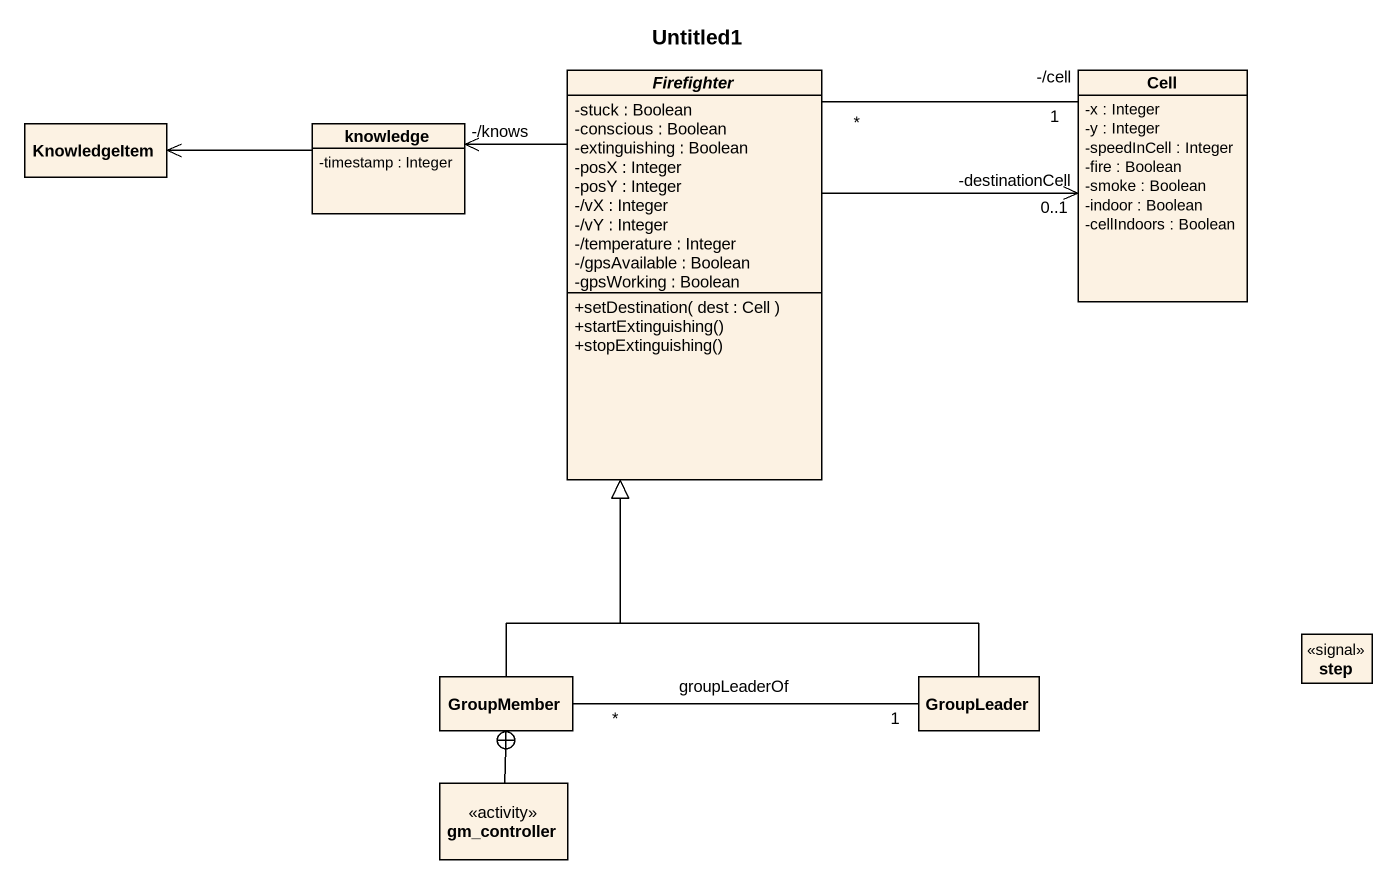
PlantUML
@startuml
title Untitled1
hide circle
hide empty members
skinparam classAttributeIconSize 0
class KnowledgeItem
class knowledge {
  -timestamp : Integer
}
abstract class Firefighter {
  -stuck : Boolean
  -conscious : Boolean
  -extinguishing : Boolean
  -posX : Integer
  -posY : Integer
  -/vX : Integer
  -/vY : Integer
  -/temperature : Integer
  -/gpsAvailable : Boolean
  -gpsWorking : Boolean
  +setDestination( dest : Cell )
  +startExtinguishing()
  +stopExtinguishing()
}
class Cell {
  -x : Integer
  -y : Integer
  -speedInCell : Integer
  -fire : Boolean
  -smoke : Boolean
  -indoor : Boolean
  -cellIndoors : Boolean
}
class GroupMember
class GroupLeader
class step <<signal>>
class gm_controller <<activity>>
knowledge -left-> KnowledgeItem
Firefighter -left-> "-/knows" knowledge
Firefighter "*" -right- "1\n-/cell" Cell
Firefighter -right-> "-destinationCell\n0..1" Cell
GroupMember -up-|> Firefighter
GroupMember "*" -right- "1" GroupLeader : groupLeaderOf
GroupLeader -up-|> Firefighter
gm_controller -up-+ GroupMember
@enduml
